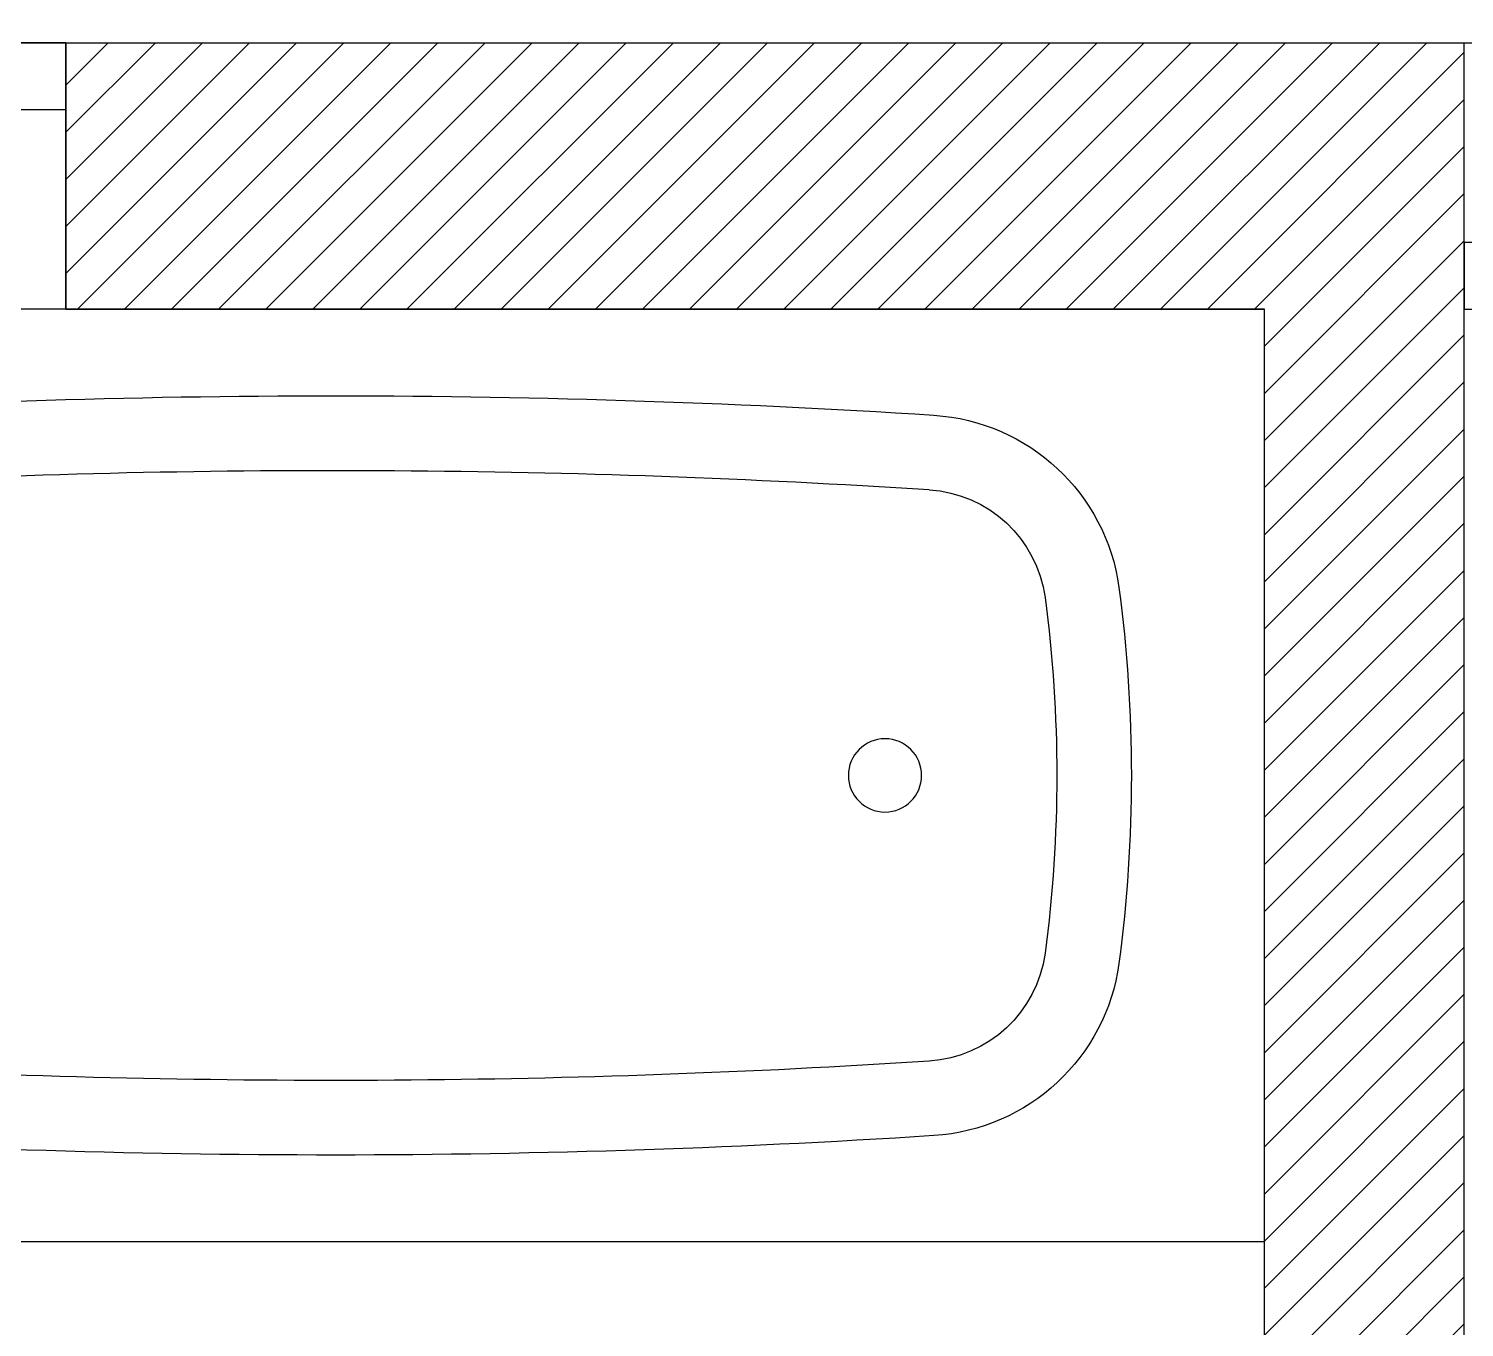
# Model space of a CAD drawing. Header units: millimetres. Extents: x -269 to 325, y -184 to 236.
# Drawn here: x -156.05 to -145.28, y 49.95 to 59.7 of the extents above; entities that cross this region are included whole.
import ezdxf

# ---------------------------------------------------------------- set-up
doc = ezdxf.new("R2010")
doc.units = ezdxf.units.MM
doc.linetypes.add('RAYITAS', pattern=[0.375, 0.25, -0.125])
for name, color, linetype in [('01', 1, 'Continuous'), ('a futuro', 2, 'RAYITAS'), ('Equipamiento', 8, 'Continuous'), ('Hatch', 8, 'Continuous'), ('muros', 5, 'Continuous')]:
    doc.layers.add(name, color=color, linetype=linetype)

# ---------------------------------------------------------------- blocks, each defined once
blk = doc.blocks.new('A$C10014F18')
for p, q in [((0.025, 0.015), (0.025, 1.515)), ((0.025, 1.515), (0.725, 1.515)), ((0.725, 1.515), (0.725, 0.015))]:
    blk.add_line(p, q)
blk.add_circle((0.375, 1.23), 0.0275)
for centre, radius, start, end in [((0.375, 0.3406), 1.0744, 89.9997, 97.5485), ((0.375, 0.3406), 1.0744, 82.4515, 90.0003), ((0.2543, 1.2571), 0.15, 97.8246, 176.2997), ((0.4957, 1.2571), 0.15, 3.7003, 82.1754), ((0.375, 0.3406), 1.0184, 89.9997, 97.5327), ((0.375, 0.3406), 1.0184, 82.4673, 90.0003), ((0.2543, 1.2571), 0.094, 97.8246, 176.2997), ((0.4957, 1.2571), 0.094, 3.7003, 82.1754), ((7.09, 0.815), 7, 176.2997, 183.89475), ((7.09, 0.815), 6.944, 176.2997, 182.93094), ((-6.34, 0.815), 6.944, 357.06914, 3.70038), ((-6.34, 0.815), 7, 356.10532, 3.70038)]:
    blk.add_arc(centre, radius, start, end)

msp = doc.modelspace()

# ---------------------------------------------------------------- hatches: boundary and pattern name
at = {"layer": 'Hatch'}
h = msp.add_hatch(dxfattribs=at)
h.set_pattern_fill('ANSI31', color=256, scale=2, style=0)
h.set_pattern_definition([(45, (-1450.53732, -476.0581), (-0.176776695, 0.176776695), [])])
h.paths.add_polyline_path([(-146.775, 57.59), (-146.775, 29.54), (-153.775, 29.54), (-153.775, 28.04), (-145.275, 28.04), (-145.275, 59.59), (-155.775, 59.59), (-155.775, 57.59)])

# ---------------------------------------------------------------- linework, layer by layer
at = {"color": 3}
msp.add_arc((-150.515, 45.239), 31.902, 75.9931, 160.649, dxfattribs=at)
at = {"layer": '01'}
msp.add_line((-145.275, 59.59), (-137.275, 59.59), dxfattribs=at)
for points in [[(-161.775, 57.59), (-161.775, 59.59), (-155.775, 59.59), (-155.775, 57.59)], [(-155.775, 59.09), (-155.775, 59.59), (-156.275, 59.59), (-156.275, 59.09)], [(-145.275, 58.09), (-145.275, 57.59), (-144.775, 57.59), (-144.775, 58.09)]]:
    msp.add_lwpolyline(points, close=True, dxfattribs=at)
at = {"layer": 'a futuro'}
msp.add_line((-145.275, 59.59), (-137.275, 59.59), dxfattribs=at)
at = {"layer": 'Equipamiento'}
msp.add_line((-150.025, 50.59), (-146.775, 50.59), dxfattribs=at)
at = {"layer": 'muros'}
for p, q in [((-155.775, 59.59), (-145.275, 59.59)), ((-155.775, 57.59), (-155.775, 59.59)), ((-145.275, 28.04), (-145.275, 59.59)), ((-155.775, 57.59), (-146.775, 57.59)), ((-146.775, 29.54), (-146.775, 57.59))]:
    msp.add_line(p, q, dxfattribs=at)

# ---------------------------------------------------------------- block references
at = {"layer": 'Equipamiento', "xscale": -10, "yscale": 10, "zscale": 10, "rotation": 270}
msp.add_blockref('A$C10014F18', (-161.925, 50.34), dxfattribs=at)

doc.saveas('drawing.dxf')
